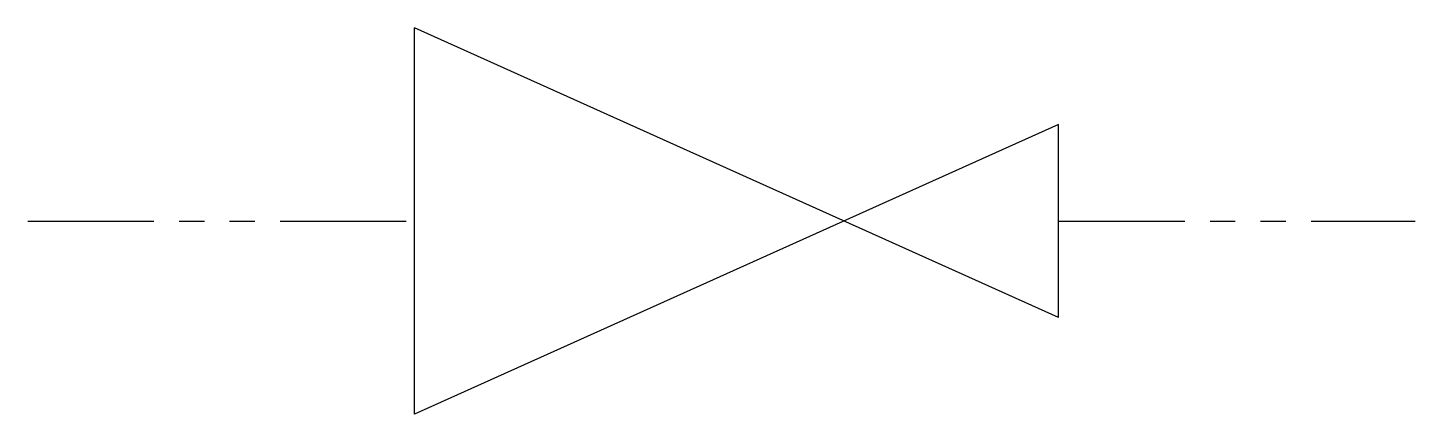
# Model space of a CAD drawing. Extents: x -20770.2 to -20742.7, y -11767.6 to -11759.9.
import ezdxf

# ---------------------------------------------------------------- set-up
doc = ezdxf.new("R2010")
doc.units = 0
doc.header["$MEASUREMENT"] = 0
doc.linetypes.add('PHANTOM2', pattern=[1.25, 0.625, -0.125, 0.125, -0.125, 0.125, -0.125])
doc.layers.get('0').update_dxf_attribs({"color": 3, "linetype": 'CONTINUOUS'})

msp = doc.modelspace()

# ---------------------------------------------------------------- linework, layer by layer
at = {"color": 2}
for p, q in [((-20749.731, -11765.652), (-20762.496, -11759.908)), ((-20762.496, -11767.567), (-20762.496, -11759.908)), ((-20749.731, -11761.823), (-20762.496, -11767.567)), ((-20749.731, -11765.652), (-20749.731, -11761.823))]:
    msp.add_line(p, q, dxfattribs=at)
at = {"color": 1, "linetype": 'PHANTOM2', "ltscale": 4}
for p, q in [((-20770.156, -11763.738), (-20762.496, -11763.738)), ((-20749.731, -11763.738), (-20742.666, -11763.738))]:
    msp.add_line(p, q, dxfattribs=at)

doc.saveas('drawing.dxf')
